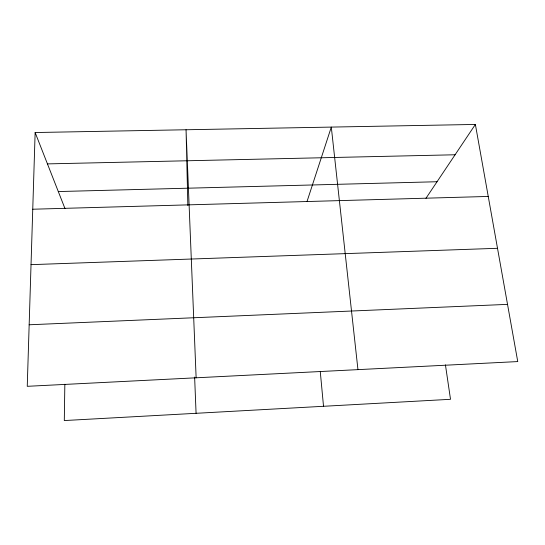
<?xml version="1.0" encoding="UTF-8"?>
<svg xmlns="http://www.w3.org/2000/svg" width="545" height="545" viewBox="0 0 545 545"><rect width="100%" height="100%" fill="white"/><g stroke="black" fill="none" stroke-linecap="round" stroke-linejoin="round"><path stroke-width="0.82" d="M64.848 384.232L64.296 420.556L450.511 399.301L445.429 364.843M35.139 132.53L27.25 386.316L517.75 361.573L475.376 124.444L35.139 132.53L64.984 208.585M306.998 201.589L331.305 127.094L357.956 369.639M425.938 198.326L475.376 124.444M29.164 324.779L507.524 304.369M31.031 264.652L497.503 248.295M32.755 209.226L488.238 196.445M58.295 191.554L437.042 181.737M47.442 163.895L455.082 154.773M320.29 371.785L323.519 406.291M196.132 377.801L186.049 129.758L187.855 205.526M194.626 377.058L196.077 413.301"/></g></svg>
